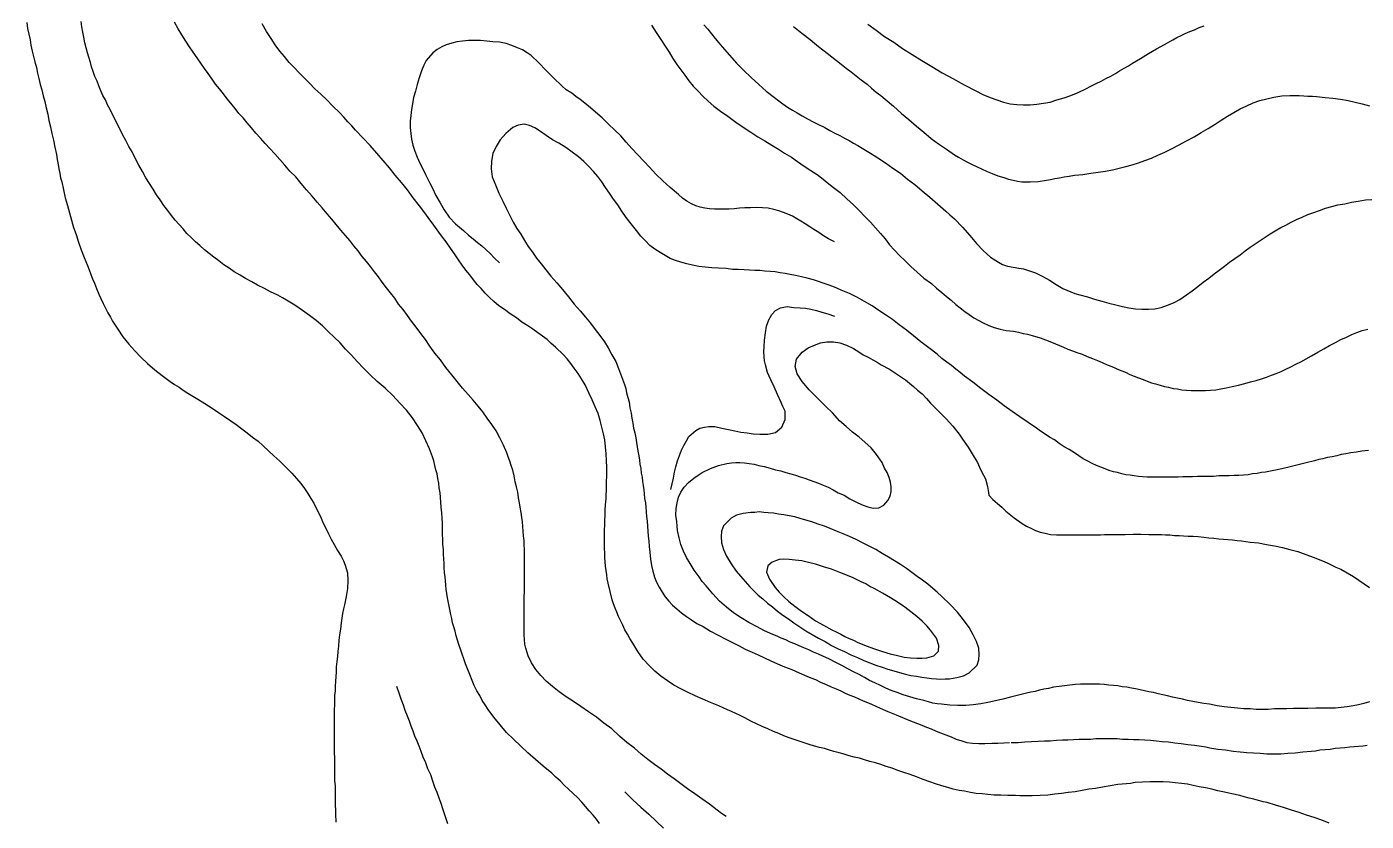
# Model space of a CAD drawing. Header units: inches. Extents: x 401374 to 405300, y 6332180 to 6336621.
# Drawn here: x 403549.1 to 403869.3, y 6334507.4 to 6334697.4 of the extents above; entities that cross this region are included whole.
import ezdxf

# ---------------------------------------------------------------- set-up
doc = ezdxf.new("R2010")
doc.units = ezdxf.units.IN
doc.header["$MEASUREMENT"] = 0

msp = doc.modelspace()

# ---------------------------------------------------------------- linework, layer by layer
for points in [[(403549.1, 6334698.4), (403549.3, 6334697), (403549.6, 6334695.6), (403549.9, 6334694.3), (403550.1, 6334693), (403550.4, 6334691.6), (403550.7, 6334690.3), (403551, 6334689), (403551.4, 6334687.7), (403551.7, 6334686.3), (403552, 6334685), (403552.3, 6334683.6), (403552.7, 6334682.3), (403553, 6334680.9), (403553.4, 6334679.5), (403553.7, 6334678), (403554.1, 6334676.5), (403554.4, 6334675), (403554.8, 6334673.5), (403555.1, 6334671.9), (403555.5, 6334670.3), (403555.8, 6334668.6), (403556.2, 6334666.9), (403556.4, 6334665.7), (403556.6, 6334664.5), (403556.8, 6334663.4), (403557, 6334662.4), (403557.2, 6334661.3), (403557.5, 6334660.3), (403557.9, 6334658.4), (403558.3, 6334656.5), (403558.8, 6334654.7), (403559.3, 6334652.9), (403559.8, 6334651.2), (403560.3, 6334649.4), (403560.9, 6334647.7), (403561.5, 6334645.9), (403562.1, 6334644.1), (403562.8, 6334642.2), (403563.6, 6334640.3), (403564, 6334639.3), (403564.4, 6334638.2), (403564.8, 6334637.1), (403565.3, 6334636.1), (403565.8, 6334634.8), (403566.3, 6334633.5), (403566.8, 6334632.4), (403567.4, 6334631.2), (403567.9, 6334630.1), (403568.5, 6334629), (403569.1, 6334628), (403569.6, 6334627), (403570.9, 6334625.1), (403572.1, 6334623.3), (403573.5, 6334621.5), (403574.9, 6334619.9), (403576.4, 6334618.4), (403578, 6334616.9), (403579.7, 6334615.4), (403581.5, 6334614), (403583.4, 6334612.6), (403584.4, 6334611.9), (403585.5, 6334611.2), (403586.5, 6334610.5), (403587.6, 6334609.8), (403588.8, 6334609.1), (403590, 6334608.4), (403591.7, 6334607.3), (403593.4, 6334606.2), (403594.9, 6334605.2), (403596.4, 6334604.2), (403597.9, 6334603.2), (403599.2, 6334602.3), (403600.5, 6334601.3), (403601.8, 6334600.3), (403603.1, 6334599.3), (403604.4, 6334598.3), (403605.6, 6334597.2), (403606.9, 6334596), (403608.2, 6334594.8), (403609.6, 6334593.5), (403611, 6334592.1), (403612.5, 6334590.7), (403613.6, 6334589.4), (403614.6, 6334588.2), (403615.5, 6334587), (403616.3, 6334585.8), (403617, 6334584.6), (403617.7, 6334583.5), (403618.3, 6334582.3), (403618.9, 6334581.1), (403619.5, 6334579.9), (403620, 6334578.7), (403620.6, 6334577.5), (403621.2, 6334576.2), (403621.9, 6334574.9), (403622.6, 6334573.6), (403623.4, 6334572.2), (403624.3, 6334570.8), (403624.8, 6334569.7), (403625.2, 6334568.7), (403625.8, 6334566.8), (403625.9, 6334565), (403625.8, 6334563.1), (403625.5, 6334561.2), (403625.1, 6334559.2), (403624.8, 6334558.2), (403624.6, 6334557.1), (403624.4, 6334556), (403624.3, 6334554.9), (403624.1, 6334553.4), (403623.9, 6334552), (403623.7, 6334550.7), (403623.6, 6334549.3), (403623.5, 6334548), (403623.4, 6334546.8), (403623.2, 6334545.6), (403623.1, 6334544.4), (403623.1, 6334543.2), (403623, 6334542), (403622.9, 6334540.9), (403622.8, 6334539.7), (403622.8, 6334538.6), (403622.7, 6334537.5), (403622.7, 6334536.4), (403622.7, 6334535.3), (403622.6, 6334534.2), (403622.6, 6334533.1), (403622.6, 6334532), (403622.6, 6334530.9), (403622.6, 6334529.7), (403622.6, 6334528.6), (403622.6, 6334527.4), (403622.6, 6334526.2), (403622.6, 6334525), (403622.6, 6334523.8), (403622.7, 6334522.6), (403622.7, 6334521.3), (403622.7, 6334519.9), (403622.7, 6334518.6), (403622.7, 6334517.2), (403622.8, 6334515.8), (403622.8, 6334514.6), (403622.8, 6334513.4), (403622.8, 6334512.3), (403622.8, 6334511.2), (403622.9, 6334510.2), (403622.9, 6334509.1), (403623, 6334507.2)], [(403686, 6334506.9), (403685.3, 6334507.9), (403684.5, 6334508.9), (403683.6, 6334509.9), (403682.7, 6334511), (403681.8, 6334512), (403680.8, 6334513.1), (403679.7, 6334514.1), (403678.6, 6334515.1), (403677.6, 6334516.1), (403676.6, 6334517.1), (403675.6, 6334518), (403674.6, 6334518.9), (403672.6, 6334520.6), (403670.7, 6334522.2), (403668.9, 6334523.8), (403667.2, 6334525.4), (403665.5, 6334527.1), (403663.8, 6334528.7), (403662.3, 6334530.5), (403660.8, 6334532.3), (403659.4, 6334534.2), (403658.7, 6334535.3), (403658, 6334536.3), (403657.4, 6334537.5), (403656.7, 6334538.6), (403656.1, 6334539.9), (403655.6, 6334541.1), (403655, 6334542.5), (403654.5, 6334543.9), (403654, 6334545.1), (403653.6, 6334546.3), (403653.2, 6334547.4), (403652.8, 6334548.6), (403652.4, 6334549.7), (403652.1, 6334550.7), (403651.8, 6334551.8), (403651.5, 6334552.9), (403651.2, 6334553.9), (403650.9, 6334554.9), (403650.7, 6334555.9), (403650.5, 6334556.9), (403650.1, 6334558.9), (403649.7, 6334560.9), (403649.4, 6334562.9), (403649.3, 6334563.9), (403649.2, 6334564.9), (403649.1, 6334565.9), (403649, 6334566.9), (403648.9, 6334568), (403648.9, 6334569.1), (403648.8, 6334570.2), (403648.7, 6334571.3), (403648.7, 6334572.4), (403648.6, 6334573.6), (403648.6, 6334574.8), (403648.5, 6334576.1), (403648.5, 6334577.3), (403648.5, 6334578.7), (403648.4, 6334579.9), (403648.3, 6334581.2), (403648.2, 6334582.5), (403648.1, 6334583.7), (403648, 6334584.9), (403647.9, 6334586), (403647.7, 6334587.2), (403647.6, 6334588.3), (403647.4, 6334589.4), (403647.2, 6334590.5), (403646.9, 6334591.5), (403646.7, 6334592.5), (403646.4, 6334593.6), (403646.1, 6334594.6), (403645.4, 6334596.5), (403644.5, 6334598.4), (403643.6, 6334600.3), (403642.5, 6334602.1), (403641.3, 6334603.9), (403639.9, 6334605.7), (403638.3, 6334607.4), (403636.6, 6334609.2), (403634.8, 6334611), (403632.9, 6334612.6), (403631.2, 6334614.2), (403629.6, 6334615.8), (403628.1, 6334617.4), (403626.7, 6334618.9), (403625.3, 6334620.3), (403624, 6334621.8), (403622.6, 6334623.2), (403621.2, 6334624.5), (403619.8, 6334625.9), (403618.3, 6334627.2), (403616.7, 6334628.4), (403615, 6334629.6), (403613.2, 6334630.8), (403611.2, 6334632), (403610.2, 6334632.6), (403609.1, 6334633.2), (403607.4, 6334634), (403605.9, 6334634.8), (403604.3, 6334635.6), (403602.9, 6334636.4), (403601.4, 6334637.2), (403600.1, 6334638), (403598.7, 6334638.8), (403597.5, 6334639.7), (403596.2, 6334640.5), (403595, 6334641.4), (403593.8, 6334642.3), (403592.7, 6334643.2), (403591.6, 6334644.1), (403590.5, 6334645.1), (403589.4, 6334646), (403588.4, 6334647), (403587.4, 6334648), (403586.5, 6334649.1), (403585.5, 6334650.1), (403584.6, 6334651.2), (403583.7, 6334652.3), (403582.8, 6334653.5), (403581.9, 6334654.7), (403581, 6334656), (403580.1, 6334657.2), (403579.3, 6334658.6), (403578.4, 6334659.9), (403577.6, 6334661.3), (403576.8, 6334662.8), (403575.9, 6334664.3), (403575.1, 6334665.8), (403574.3, 6334667.5), (403573.5, 6334668.8), (403572.8, 6334670.2), (403572.1, 6334671.5), (403571.5, 6334672.7), (403570.8, 6334674), (403570.2, 6334675.2), (403569.6, 6334676.4), (403569, 6334677.6), (403568.4, 6334678.7), (403567.9, 6334679.9), (403567.3, 6334681), (403566.8, 6334682.1), (403566.3, 6334683.3), (403565.9, 6334684.4), (403565.4, 6334685.5), (403565, 6334686.7), (403564.6, 6334687.8), (403564.3, 6334688.9), (403563.9, 6334690.1), (403563.6, 6334691.2), (403563.3, 6334692.4), (403563, 6334693.6), (403562.7, 6334694.9), (403562.5, 6334696.1), (403562.3, 6334697.4), (403562.1, 6334698.7)], [(403716.3, 6334508.6), (403715.2, 6334509.3), (403714.2, 6334510.1), (403712.3, 6334511.5), (403710.5, 6334512.8), (403708.8, 6334514), (403707.1, 6334515.2), (403705.5, 6334516.4), (403703.9, 6334517.6), (403702.3, 6334518.7), (403700.8, 6334519.9), (403699.2, 6334521), (403697.6, 6334522.2), (403696, 6334523.5), (403694.4, 6334524.9), (403692.6, 6334526.3), (403690.8, 6334527.8), (403689, 6334529.5), (403687.1, 6334530.9), (403685.3, 6334532.3), (403683.4, 6334533.6), (403681.6, 6334534.9), (403679.8, 6334536.1), (403678.1, 6334537.2), (403676.4, 6334538.4), (403674.8, 6334539.7), (403673.3, 6334540.9), (403672, 6334542.3), (403670.8, 6334543.7), (403669.8, 6334545.3), (403669, 6334547), (403668.4, 6334548.8), (403668.2, 6334549.8), (403668.1, 6334550.9), (403668, 6334552), (403668, 6334553.2), (403668, 6334554.6), (403668, 6334555.9), (403668, 6334557.3), (403668, 6334558.6), (403668, 6334559.8), (403668, 6334561.1), (403668.1, 6334562.3), (403668.1, 6334563.5), (403668.1, 6334564.7), (403668.1, 6334565.8), (403668.1, 6334566.9), (403668.1, 6334568.1), (403668.1, 6334569.2), (403668.1, 6334570.3), (403668.1, 6334571.4), (403668.1, 6334572.4), (403668, 6334573.5), (403668, 6334574.6), (403667.9, 6334575.7), (403667.8, 6334576.8), (403667.7, 6334577.9), (403667.6, 6334579), (403667.5, 6334580.1), (403667.3, 6334581.3), (403667.1, 6334582.5), (403666.9, 6334583.6), (403666.7, 6334584.8), (403666.5, 6334586.1), (403666.2, 6334587.4), (403665.9, 6334588.6), (403665.6, 6334590), (403665.3, 6334591.4), (403664.9, 6334592.5), (403664.6, 6334593.5), (403664.2, 6334594.6), (403663.9, 6334595.5), (403663.1, 6334597.4), (403662.2, 6334599.1), (403661.3, 6334600.8), (403660.3, 6334602.3), (403659.2, 6334603.8), (403658.1, 6334605.3), (403657, 6334606.7), (403655.8, 6334608.1), (403654.6, 6334609.5), (403653.3, 6334611), (403652, 6334612.6), (403650.7, 6334614.2), (403649.3, 6334615.9), (403648, 6334617.8), (403646.7, 6334619.4), (403645.5, 6334621), (403644.4, 6334622.6), (403643.3, 6334624.1), (403642.2, 6334625.6), (403641.1, 6334627), (403640.1, 6334628.4), (403639.1, 6334629.8), (403638, 6334631.1), (403637.1, 6334632.5), (403636.1, 6334633.8), (403635.1, 6334635), (403634.1, 6334636.3), (403633.2, 6334637.6), (403632.2, 6334638.8), (403631.3, 6334640.1), (403630.3, 6334641.3), (403629.3, 6334642.5), (403628.3, 6334643.8), (403627.3, 6334645), (403626.3, 6334646.3), (403625.3, 6334647.5), (403624.2, 6334648.8), (403623.1, 6334650.1), (403622, 6334651.4), (403620.9, 6334652.7), (403619.7, 6334654.1), (403618.5, 6334655.5), (403617.3, 6334656.9), (403616, 6334658.4), (403614.7, 6334659.9), (403613.4, 6334661.5), (403612, 6334662.9), (403610.8, 6334664.3), (403609.6, 6334665.7), (403608.4, 6334667), (403607.2, 6334668.3), (403606.1, 6334669.5), (403605, 6334670.8), (403603.9, 6334672), (403602.8, 6334673.2), (403601.8, 6334674.4), (403600.8, 6334675.6), (403599.8, 6334676.7), (403598.9, 6334677.9), (403597.9, 6334679.1), (403597, 6334680.2), (403596.1, 6334681.4), (403595.2, 6334682.6), (403594.2, 6334683.7), (403593.4, 6334684.9), (403592.5, 6334686.2), (403591.6, 6334687.4), (403590.7, 6334688.7), (403589.8, 6334690), (403588.9, 6334691.3), (403588, 6334692.6), (403587.1, 6334694), (403586.2, 6334695.5), (403585.3, 6334696.9), (403584.4, 6334698.5)], [(403860.5, 6334507), (403858.7, 6334507.7), (403856.9, 6334508.3), (403855.1, 6334508.9), (403853.3, 6334509.5), (403851.5, 6334510.1), (403849.6, 6334510.7), (403847.7, 6334511.3), (403845.7, 6334511.9), (403844.7, 6334512.1), (403843.6, 6334512.4), (403842.5, 6334512.7), (403841.4, 6334513), (403840.2, 6334513.3), (403839.1, 6334513.6), (403837.2, 6334514), (403835.5, 6334514.4), (403833.9, 6334514.7), (403832.4, 6334515.1), (403830.9, 6334515.4), (403829.4, 6334515.7), (403828, 6334516), (403826.6, 6334516.3), (403825.2, 6334516.5), (403823.7, 6334516.6), (403822.3, 6334516.8), (403820.8, 6334516.9), (403819.2, 6334516.9), (403817.6, 6334516.9), (403815.9, 6334516.8), (403814.1, 6334516.7), (403813, 6334516.5), (403812, 6334516.4), (403810, 6334516.2), (403808.1, 6334515.9), (403806.3, 6334515.6), (403804.6, 6334515.3), (403803, 6334515.1), (403801.4, 6334514.8), (403799.8, 6334514.5), (403798.1, 6334514.3), (403796.5, 6334514.1), (403794.9, 6334513.9), (403793.2, 6334513.7), (403791.4, 6334513.6), (403789.5, 6334513.5), (403787.5, 6334513.5), (403786.5, 6334513.5), (403785.5, 6334513.6), (403783.7, 6334513.6), (403782, 6334513.7), (403780.4, 6334513.7), (403778.9, 6334513.8), (403777.5, 6334514), (403776.1, 6334514.1), (403774.7, 6334514.3), (403773.3, 6334514.6), (403772, 6334514.8), (403770.6, 6334515.1), (403769.3, 6334515.5), (403767.9, 6334515.9), (403766.4, 6334516.4), (403765, 6334516.9), (403763.4, 6334517.4), (403761.8, 6334518.1), (403760.3, 6334518.6), (403758.8, 6334519.1), (403757.4, 6334519.6), (403756, 6334520.1), (403754.6, 6334520.5), (403753.3, 6334521), (403752, 6334521.4), (403750.7, 6334521.7), (403749.4, 6334522.1), (403748.2, 6334522.5), (403746.9, 6334522.8), (403745.7, 6334523.1), (403744.5, 6334523.5), (403743.3, 6334523.8), (403742.1, 6334524.1), (403741, 6334524.4), (403739.8, 6334524.8), (403738.6, 6334525.1), (403737.4, 6334525.4), (403736.2, 6334525.8), (403735, 6334526.2), (403733.8, 6334526.6), (403732.6, 6334527), (403731.4, 6334527.4), (403730.1, 6334527.9), (403728.9, 6334528.4), (403727.6, 6334528.9), (403726.3, 6334529.5), (403724.9, 6334530.1), (403723.6, 6334530.7), (403722.2, 6334531.4), (403720.8, 6334532.2), (403719.7, 6334532.7), (403718.6, 6334533.2), (403717.6, 6334533.7), (403716.6, 6334534.1), (403714.6, 6334535), (403712.6, 6334535.8), (403710.7, 6334536.6), (403708.9, 6334537.4), (403707.2, 6334538.2), (403705.5, 6334539.1), (403703.8, 6334540), (403702.3, 6334541), (403700.7, 6334542.1), (403699.3, 6334543.3), (403697.9, 6334544.7), (403696.5, 6334546.2), (403695.2, 6334548), (403694, 6334550), (403693.3, 6334551.1), (403692.7, 6334552.2), (403692.1, 6334553.2), (403691.6, 6334554.3), (403691.1, 6334555.3), (403690.6, 6334556.4), (403690.2, 6334557.4), (403689.8, 6334558.4), (403689.4, 6334559.4), (403689.1, 6334560.4), (403688.6, 6334562.4), (403688.1, 6334564.4), (403687.9, 6334565.4), (403687.8, 6334566.4), (403687.6, 6334567.4), (403687.5, 6334568.4), (403687.4, 6334569.5), (403687.3, 6334570.5), (403687.3, 6334571.6), (403687.2, 6334572.6), (403687.2, 6334573.7), (403687.2, 6334574.8), (403687.2, 6334575.9), (403687.2, 6334577.1), (403687.3, 6334578.2), (403687.3, 6334579.4), (403687.4, 6334580.6), (403687.4, 6334581.9), (403687.5, 6334583.1), (403687.6, 6334584.5), (403687.6, 6334585.5), (403687.7, 6334586.5), (403687.7, 6334588.4), (403687.8, 6334590.2), (403687.8, 6334592), (403687.7, 6334593.7), (403687.6, 6334595.3), (403687.5, 6334597), (403687.3, 6334598.6), (403687, 6334600.1), (403686.6, 6334601.7), (403686.2, 6334603.3), (403685.7, 6334604.9), (403685, 6334606.5), (403684.3, 6334608.2), (403683.5, 6334609.9), (403682.6, 6334611.8), (403681.7, 6334613.2), (403680.9, 6334614.5), (403680, 6334615.8), (403679.2, 6334616.9), (403678.3, 6334618), (403677.4, 6334619), (403675.5, 6334620.8), (403674.5, 6334621.7), (403673.5, 6334622.6), (403672.4, 6334623.4), (403671.3, 6334624.2), (403670.1, 6334625.1), (403668.9, 6334625.9), (403667.5, 6334626.8), (403666.2, 6334627.8), (403664.7, 6334628.8), (403663.3, 6334629.8), (403662, 6334630.7), (403660.8, 6334631.7), (403659.7, 6334632.7), (403658.7, 6334633.7), (403657.7, 6334634.8), (403656.8, 6334635.8), (403655.9, 6334636.9), (403655, 6334638.1), (403654.1, 6334639.2), (403653.2, 6334640.4), (403652.3, 6334641.7), (403651.4, 6334643.1), (403650.4, 6334644.5), (403649.4, 6334646), (403648.5, 6334647.1), (403647.6, 6334648.3), (403646.8, 6334649.4), (403646, 6334650.5), (403645.2, 6334651.6), (403644.5, 6334652.6), (403643, 6334654.6), (403641.5, 6334656.5), (403640.1, 6334658.4), (403638.7, 6334660.2), (403637.2, 6334661.9), (403635.8, 6334663.7), (403634.3, 6334665.4), (403632.8, 6334667.2), (403631.2, 6334669), (403629.5, 6334670.8), (403627.7, 6334672.7), (403626.8, 6334673.7), (403625.9, 6334674.7), (403624.9, 6334675.8), (403623.9, 6334676.9), (403622.3, 6334678.4), (403620.8, 6334679.9), (403619.4, 6334681.3), (403618, 6334682.6), (403616.7, 6334683.9), (403615.4, 6334685.2), (403614.2, 6334686.4), (403613, 6334687.7), (403611.8, 6334688.9), (403610.7, 6334690.3), (403609.6, 6334691.6), (403608.5, 6334693.1), (403607.5, 6334694.6), (403606.4, 6334696.3), (403605.4, 6334698.1)], [(403698.5, 6334697.8), (403699.6, 6334696), (403700.7, 6334694.4), (403701.7, 6334692.8), (403702.7, 6334691.3), (403703.6, 6334689.8), (403704.5, 6334688.4), (403705.5, 6334687.1), (403706.4, 6334685.8), (403707.4, 6334684.5), (403708.4, 6334683.2), (403709.6, 6334682), (403710.7, 6334680.8), (403712, 6334679.6), (403713.4, 6334678.4), (403715, 6334677.2), (403716.7, 6334676), (403718.6, 6334674.6), (403720.4, 6334673.4), (403722.2, 6334672.2), (403723.9, 6334671.1), (403725.6, 6334670.1), (403727.2, 6334669.1), (403728.8, 6334668.1), (403730.3, 6334667.2), (403731.9, 6334666.2), (403733.4, 6334665.2), (403735, 6334664.1), (403736.6, 6334663), (403738.3, 6334661.9), (403740, 6334660.6), (403741.7, 6334659.2), (403743.6, 6334657.8), (403745.2, 6334656.3), (403746.8, 6334654.8), (403748.2, 6334653.4), (403749.5, 6334652), (403750.8, 6334650.7), (403752, 6334649.3), (403753.2, 6334648), (403754.3, 6334646.7), (403755.4, 6334645.3), (403756.6, 6334644), (403757.8, 6334642.7), (403759.1, 6334641.4), (403760.5, 6334640.1), (403762, 6334638.7), (403763.6, 6334637.3), (403765.4, 6334636), (403766.6, 6334634.9), (403767.9, 6334633.9), (403769, 6334632.9), (403770.1, 6334632), (403771.2, 6334631), (403772.3, 6334630.2), (403773.4, 6334629.3), (403774.4, 6334628.6), (403775.5, 6334627.8), (403776.7, 6334627.2), (403777.8, 6334626.6), (403779.1, 6334626), (403780.4, 6334625.5), (403781.8, 6334625.1), (403783.3, 6334624.8), (403785, 6334624.6), (403786.2, 6334624.4), (403787.3, 6334624.1), (403788.4, 6334623.9), (403789.5, 6334623.6), (403791.4, 6334623), (403793.3, 6334622.3), (403795.1, 6334621.6), (403797, 6334620.8), (403798, 6334620.3), (403799.1, 6334619.9), (403800.2, 6334619.5), (403801.4, 6334619.1), (403802.6, 6334618.6), (403803.9, 6334618.1), (403805.1, 6334617.6), (403806.2, 6334617.1), (403807.4, 6334616.6), (403808.5, 6334616.2), (403809.6, 6334615.7), (403810.7, 6334615.2), (403811.8, 6334614.8), (403812.8, 6334614.3), (403813.9, 6334613.9), (403814.9, 6334613.5), (403816, 6334613.1), (403817, 6334612.7), (403818, 6334612.3), (403819, 6334612), (403820.1, 6334611.7), (403821.1, 6334611.4), (403822.1, 6334611.2), (403823.2, 6334610.9), (403824.2, 6334610.8), (403825.3, 6334610.6), (403826.4, 6334610.5), (403827.5, 6334610.4), (403828.6, 6334610.4), (403829.8, 6334610.4), (403830.9, 6334610.4), (403832.1, 6334610.5), (403833.4, 6334610.6), (403834.6, 6334610.8), (403835.9, 6334611.1), (403837.3, 6334611.4), (403838.8, 6334611.7), (403840.3, 6334612.1), (403841.7, 6334612.5), (403843, 6334612.8), (403844.3, 6334613.2), (403845.5, 6334613.6), (403846.7, 6334614.1), (403847.8, 6334614.5), (403849, 6334615), (403850.1, 6334615.5), (403851.3, 6334616.1), (403852.5, 6334616.7), (403853.7, 6334617.3), (403855, 6334618), (403856.3, 6334618.7), (403857.8, 6334619.6), (403859.2, 6334620.4), (403860.6, 6334621.2), (403862, 6334621.9), (403863.3, 6334622.6), (403864.6, 6334623.2), (403865.9, 6334623.8), (403867.1, 6334624.3), (403868.4, 6334624.8), (403869.7, 6334625.1)], [(403711, 6334697.9), (403711.9, 6334696.8), (403712.8, 6334695.7), (403713.7, 6334694.6), (403714.6, 6334693.6), (403715.4, 6334692.6), (403717.1, 6334690.6), (403718.8, 6334688.7), (403720.5, 6334687), (403722.3, 6334685.3), (403724.1, 6334683.6), (403725.9, 6334682), (403727.9, 6334680.5), (403728.9, 6334679.7), (403729.9, 6334679), (403731, 6334678.2), (403732.2, 6334677.5), (403733.3, 6334676.8), (403734.5, 6334676.1), (403735.8, 6334675.4), (403737.1, 6334674.7), (403738.4, 6334674), (403739.9, 6334673.3), (403741.1, 6334672.6), (403742.3, 6334672), (403743.5, 6334671.4), (403744.6, 6334670.8), (403745.7, 6334670.2), (403746.8, 6334669.6), (403747.8, 6334669), (403748.8, 6334668.4), (403750.8, 6334667.2), (403752.6, 6334666.1), (403754.4, 6334664.9), (403756.2, 6334663.6), (403758, 6334662.4), (403759.7, 6334661), (403761.4, 6334659.7), (403763.2, 6334658.2), (403765, 6334656.7), (403766.9, 6334655), (403768.8, 6334653.3), (403769.8, 6334652.4), (403770.9, 6334651.5), (403772.8, 6334649.5), (403774.6, 6334647.5), (403776.2, 6334645.6), (403777.8, 6334643.9), (403779.5, 6334642.3), (403781.4, 6334641.1), (403782.4, 6334640.6), (403783.6, 6334640.2), (403784.9, 6334639.9), (403786.3, 6334639.7), (403787.4, 6334639.5), (403788.4, 6334639.2), (403790.3, 6334638.6), (403792, 6334637.7), (403793.6, 6334636.8), (403795.2, 6334635.8), (403796.8, 6334634.8), (403798.7, 6334634), (403799.7, 6334633.6), (403800.9, 6334633.3), (403802.7, 6334632.8), (403804.4, 6334632.3), (403806.1, 6334631.8), (403807.8, 6334631.3), (403809.5, 6334630.9), (403811.1, 6334630.5), (403812.6, 6334630.2), (403814.2, 6334630), (403815.7, 6334629.9), (403817.3, 6334629.9), (403818.8, 6334630), (403820.3, 6334630.3), (403821.8, 6334630.8), (403823.3, 6334631.4), (403824.8, 6334632.2), (403826.4, 6334633.3), (403827.7, 6334634.3), (403829.1, 6334635.3), (403830.4, 6334636.3), (403831.7, 6334637.3), (403833, 6334638.3), (403834.2, 6334639.2), (403835.5, 6334640.2), (403836.7, 6334641.1), (403837.9, 6334642), (403839.2, 6334642.9), (403840.4, 6334643.8), (403841.6, 6334644.7), (403842.8, 6334645.5), (403844, 6334646.3), (403845.2, 6334647.1), (403846.4, 6334647.9), (403847.6, 6334648.6), (403848.9, 6334649.4), (403850.1, 6334650), (403851.4, 6334650.7), (403852.7, 6334651.3), (403854, 6334651.9), (403855.4, 6334652.5), (403856.8, 6334653), (403858.2, 6334653.5), (403859.6, 6334654), (403861.1, 6334654.4), (403862.6, 6334654.8), (403864.2, 6334655.1), (403865.8, 6334655.5), (403867.4, 6334655.7), (403869.2, 6334656), (403870.7, 6334656.1)], [(403732.4, 6334697.5), (403734.4, 6334695.9), (403736.4, 6334694.4), (403737.4, 6334693.5), (403738.4, 6334692.7), (403739.4, 6334691.9), (403740.5, 6334691.1), (403741.6, 6334690.2), (403742.7, 6334689.3), (403743.8, 6334688.5), (403745, 6334687.5), (403746.2, 6334686.6), (403747.4, 6334685.7), (403748.6, 6334684.7), (403750, 6334683.7), (403751.1, 6334682.7), (403752.2, 6334681.8), (403753.3, 6334681), (403754.3, 6334680.1), (403756.3, 6334678.4), (403758.2, 6334676.7), (403760, 6334675.2), (403761.8, 6334673.6), (403763.6, 6334672.2), (403765.3, 6334670.7), (403767.1, 6334669.4), (403769, 6334668.1), (403770.9, 6334666.8), (403771.9, 6334666.2), (403773, 6334665.6), (403774, 6334665), (403775.1, 6334664.5), (403776.3, 6334663.9), (403777.4, 6334663.4), (403778.7, 6334662.8), (403779.9, 6334662.3), (403781.3, 6334661.8), (403782.7, 6334661.4), (403783.8, 6334661), (403784.9, 6334660.7), (403786, 6334660.5), (403787, 6334660.3), (403789, 6334660.3), (403790.9, 6334660.4), (403792.9, 6334660.7), (403793.9, 6334660.9), (403794.9, 6334661.1), (403796, 6334661.3), (403797.1, 6334661.5), (403798.3, 6334661.7), (403799.6, 6334661.9), (403800.6, 6334662), (403801.6, 6334662.1), (403803.5, 6334662.4), (403805.3, 6334662.6), (403807, 6334662.9), (403808.7, 6334663.2), (403810.3, 6334663.6), (403811.9, 6334664), (403813.4, 6334664.4), (403814.9, 6334664.9), (403816.4, 6334665.4), (403818, 6334666), (403819.5, 6334666.7), (403821.2, 6334667.4), (403822.8, 6334668.2), (403824.5, 6334669.1), (403826.4, 6334670.1), (403828.2, 6334671.1), (403829.9, 6334672.1), (403831.6, 6334673.1), (403833.2, 6334674.1), (403834.7, 6334675.1), (403836.2, 6334676), (403837.7, 6334676.9), (403839.2, 6334677.8), (403840.8, 6334678.5), (403842.3, 6334679.2), (403843.9, 6334679.8), (403845.6, 6334680.2), (403847.3, 6334680.6), (403849.2, 6334680.9), (403851.1, 6334681), (403852.2, 6334681), (403853.3, 6334681), (403854.4, 6334680.9), (403855.4, 6334680.8), (403856.5, 6334680.8), (403857.5, 6334680.7), (403859.5, 6334680.5), (403861.4, 6334680.3), (403863.2, 6334680.1), (403865, 6334679.8), (403866.7, 6334679.4), (403868.4, 6334679), (403870.1, 6334678.5)], [(403750.2, 6334698), (403752.2, 6334696.6), (403754.2, 6334695.1), (403756.4, 6334693.7), (403758.5, 6334692.2), (403760.8, 6334690.8), (403763.1, 6334689.3), (403765.5, 6334687.9), (403768, 6334686.4), (403770.5, 6334685), (403773.2, 6334683.5), (403776, 6334682.1), (403777.7, 6334681.2), (403779.4, 6334680.5), (403781, 6334679.9), (403782.6, 6334679.4), (403784.2, 6334679), (403785.8, 6334678.8), (403787.4, 6334678.7), (403789, 6334678.7), (403790.6, 6334678.9), (403792.2, 6334679.1), (403793.8, 6334679.4), (403795.4, 6334679.9), (403797.1, 6334680.4), (403798.7, 6334681), (403800.5, 6334681.7), (403802.3, 6334682.6), (403803.5, 6334683.2), (403804.8, 6334683.8), (403806, 6334684.4), (403807.1, 6334685), (403808.3, 6334685.6), (403809.4, 6334686.2), (403810.4, 6334686.9), (403811.5, 6334687.5), (403812.5, 6334688.1), (403813.5, 6334688.7), (403815.4, 6334689.8), (403817.3, 6334691), (403819.2, 6334692.1), (403821.1, 6334693.2), (403823.1, 6334694.3), (403824.1, 6334694.8), (403825.1, 6334695.3), (403826.1, 6334695.8), (403827.2, 6334696.3), (403828.3, 6334696.7), (403829.4, 6334697.2), (403830.6, 6334697.6)], [(403742.2, 6334646), (403740.8, 6334646.7), (403739.6, 6334647.4), (403738.5, 6334648.2), (403737.3, 6334648.9), (403736.3, 6334649.6), (403735.2, 6334650.3), (403734.2, 6334650.9), (403733.2, 6334651.5), (403732.2, 6334652.1), (403731.1, 6334652.6), (403730, 6334653), (403728.9, 6334653.4), (403727.7, 6334653.7), (403726.4, 6334654), (403725, 6334654.1), (403723.6, 6334654.2), (403722.1, 6334654.1), (403720.8, 6334654.1), (403719.5, 6334654), (403718.2, 6334653.9), (403717, 6334653.8), (403715.8, 6334653.8), (403714.6, 6334653.8), (403713.5, 6334653.8), (403712.3, 6334653.9), (403711.2, 6334654), (403710.1, 6334654.3), (403709.1, 6334654.6), (403708, 6334655.1), (403706.9, 6334655.7), (403705.9, 6334656.4), (403704.9, 6334657.3), (403702.9, 6334659), (403701.2, 6334660.6), (403699.5, 6334662.2), (403698, 6334663.8), (403696.6, 6334665.3), (403695.2, 6334666.8), (403693.8, 6334668.3), (403692.4, 6334669.8), (403691.1, 6334671.3), (403689.7, 6334672.7), (403688.2, 6334674.1), (403686.7, 6334675.6), (403685.1, 6334677), (403683.3, 6334678.5), (403681.4, 6334680), (403680.4, 6334680.7), (403679.4, 6334681.5), (403678.1, 6334682.3), (403677, 6334683.3), (403675, 6334685.2), (403673.2, 6334687), (403671.5, 6334688.8), (403669.7, 6334690.5), (403668.7, 6334691.2), (403667.6, 6334691.9), (403666.4, 6334692.4), (403665.1, 6334692.9), (403663.7, 6334693.4), (403662.1, 6334693.7), (403660.5, 6334693.8), (403659.1, 6334694), (403657.6, 6334694.1), (403656.1, 6334694.1), (403654.7, 6334694.1), (403653.3, 6334694), (403651.9, 6334693.8), (403650.7, 6334693.5), (403649.4, 6334693.1), (403648.3, 6334692.6), (403647.2, 6334692), (403646.2, 6334691.2), (403644.6, 6334689.3), (403644, 6334688.2), (403643.5, 6334686.9), (403642.9, 6334685.2), (403642.4, 6334683.6), (403642, 6334682), (403641.6, 6334680.5), (403641.3, 6334679), (403641.1, 6334677.6), (403640.9, 6334676.2), (403640.8, 6334674.8), (403640.8, 6334673.3), (403640.9, 6334671.9), (403641.1, 6334670.5), (403641.4, 6334669.1), (403641.9, 6334667.7), (403642.4, 6334666.2), (403643.1, 6334664.8), (403643.9, 6334663.3), (403644.4, 6334662.1), (403645, 6334661), (403645.5, 6334660), (403646, 6334659), (403646.9, 6334657.1), (403647.9, 6334655.3), (403648.9, 6334653.6), (403650.1, 6334651.9), (403651.6, 6334650.3), (403653.5, 6334648.7), (403654.7, 6334647.6), (403655.8, 6334646.7), (403656.9, 6334645.8), (403657.9, 6334645), (403659.9, 6334643.2), (403660.9, 6334642.1), (403662.1, 6334641)], [(403869.9, 6334596.1), (403868.3, 6334595.9), (403867, 6334595.7), (403865.7, 6334595.5), (403864.5, 6334595.3), (403863.4, 6334595.1), (403862.3, 6334594.8), (403861.2, 6334594.6), (403860.1, 6334594.4), (403859, 6334594.1), (403858, 6334593.9), (403857, 6334593.6), (403855, 6334593.1), (403853.1, 6334592.7), (403851.2, 6334592.2), (403849.2, 6334591.7), (403847.3, 6334591.3), (403845.3, 6334590.9), (403844.3, 6334590.8), (403843.3, 6334590.6), (403842.2, 6334590.5), (403841.1, 6334590.3), (403840, 6334590.2), (403838.9, 6334590.1), (403837.8, 6334590.1), (403836.6, 6334590), (403835.3, 6334590), (403834.1, 6334590), (403832.8, 6334589.9), (403831.5, 6334589.9), (403830.2, 6334589.9), (403829, 6334589.9), (403827.8, 6334589.8), (403826.7, 6334589.8), (403825.5, 6334589.8), (403824.4, 6334589.7), (403823.3, 6334589.7), (403822.2, 6334589.7), (403821.1, 6334589.7), (403820.1, 6334589.7), (403819, 6334589.7), (403818, 6334589.7), (403817, 6334589.7), (403815.9, 6334589.8), (403814.9, 6334589.9), (403813.9, 6334590), (403812.9, 6334590.2), (403811.9, 6334590.3), (403810.9, 6334590.5), (403809.9, 6334590.8), (403808.9, 6334591), (403807.9, 6334591.3), (403806.9, 6334591.7), (403805.9, 6334592.1), (403804.9, 6334592.5), (403803.8, 6334593), (403802.8, 6334593.5), (403801.7, 6334594.1), (403800.6, 6334594.8), (403799.6, 6334595.5), (403798.3, 6334596.3), (403797.1, 6334597), (403795.9, 6334597.8), (403794.8, 6334598.6), (403793.6, 6334599.3), (403792.6, 6334600), (403791.5, 6334600.7), (403790.5, 6334601.4), (403788.5, 6334602.8), (403786.5, 6334604.1), (403784.7, 6334605.4), (403782.8, 6334606.8), (403781, 6334608.1), (403779.1, 6334609.5), (403777.2, 6334610.9), (403775.3, 6334612.4), (403773.3, 6334613.9), (403772.3, 6334614.7), (403771.2, 6334615.5), (403770.2, 6334616.4), (403769.1, 6334617.2), (403767.9, 6334618.1), (403766.8, 6334619.1), (403764.8, 6334620.6), (403762.9, 6334622.1), (403761.1, 6334623.5), (403759.4, 6334624.9), (403757.7, 6334626.1), (403756.1, 6334627.4), (403754.4, 6334628.5), (403752.8, 6334629.6), (403751.2, 6334630.7), (403749.4, 6334631.7), (403747.7, 6334632.7), (403745.8, 6334633.6), (403743.8, 6334634.4), (403742.8, 6334634.9), (403741.8, 6334635.3), (403740.7, 6334635.7), (403739.5, 6334636.1), (403738.4, 6334636.5), (403737.2, 6334636.9), (403735.7, 6334637.3), (403734.3, 6334637.6), (403732.9, 6334637.9), (403731.6, 6334638.2), (403730.4, 6334638.4), (403729.2, 6334638.6), (403728, 6334638.8), (403726.8, 6334638.9), (403725.6, 6334639), (403724.4, 6334639.1), (403723.2, 6334639.1), (403721.9, 6334639.2), (403720.6, 6334639.3), (403719.2, 6334639.4), (403717.8, 6334639.4), (403716.3, 6334639.6), (403714.5, 6334639.7), (403712.9, 6334639.8), (403711.3, 6334639.9), (403709.8, 6334640.1), (403708.3, 6334640.4), (403706.9, 6334640.7), (403705.5, 6334641.1), (403704.2, 6334641.5), (403702.9, 6334642), (403701.7, 6334642.7), (403700.5, 6334643.4), (403699.3, 6334644.2), (403698.1, 6334645.1), (403697, 6334646.2), (403695.9, 6334647.3), (403694.9, 6334648.7), (403693.6, 6334650.3), (403692.4, 6334651.8), (403691.4, 6334653.3), (403690.4, 6334654.8), (403689.4, 6334656.2), (403688.4, 6334657.6), (403687.5, 6334659), (403686.6, 6334660.3), (403685.6, 6334661.6), (403684.6, 6334662.8), (403683.5, 6334664), (403682.3, 6334665.2), (403681, 6334666.3), (403679.5, 6334667.4), (403678, 6334668.5), (403676.3, 6334669.6), (403674.8, 6334670.4), (403673.3, 6334671.4), (403671.9, 6334672.4), (403670.6, 6334673.2), (403669.3, 6334673.8), (403668, 6334674.1), (403666.6, 6334673.9), (403665.3, 6334673.3), (403663.6, 6334671.9), (403662.3, 6334670.4), (403661.3, 6334668.8), (403660.5, 6334667.1), (403660.2, 6334665.3), (403660.1, 6334663.4), (403660.4, 6334661.5), (403661.2, 6334659.6), (403662, 6334657.6), (403662.9, 6334655.7), (403663.7, 6334654), (403664.6, 6334652.3), (403665.4, 6334650.7), (403666.3, 6334649.2), (403667.2, 6334647.8), (403668.1, 6334646.3), (403669, 6334644.9), (403670, 6334643.5), (403671, 6334642.1), (403672.1, 6334640.7), (403673.2, 6334639.3), (403674.4, 6334637.8), (403675.8, 6334636.2), (403677.2, 6334634.6), (403678.6, 6334632.8), (403680, 6334631.1), (403681.4, 6334629.5), (403682.7, 6334628), (403683.9, 6334626.5), (403685, 6334625), (403686.1, 6334623.6), (403687.2, 6334622.1), (403688.1, 6334620.6), (403689, 6334619), (403689.9, 6334617.4), (403690.6, 6334615.7), (403691.3, 6334613.8), (403692, 6334611.9), (403692.3, 6334610.9), (403692.5, 6334609.9), (403692.8, 6334608.8), (403693.1, 6334607.7), (403693.3, 6334606.3), (403693.6, 6334605), (403693.8, 6334603.8), (403694, 6334602.6), (403694.2, 6334601.4), (403694.5, 6334600.3), (403694.7, 6334599.1), (403694.9, 6334598), (403695, 6334597), (403695.2, 6334595.9), (403695.4, 6334594.8), (403695.6, 6334593.8), (403695.7, 6334592.8), (403695.9, 6334591.8), (403696, 6334590.7), (403696.2, 6334589.7), (403696.3, 6334588.7), (403696.5, 6334587.7), (403696.6, 6334586.7), (403696.7, 6334585.7), (403696.8, 6334584.6), (403697, 6334583.6), (403697.1, 6334582.5), (403697.2, 6334581.4), (403697.3, 6334580.3), (403697.4, 6334579.2), (403697.5, 6334578), (403697.6, 6334576.8), (403697.7, 6334575.6), (403697.8, 6334574.4), (403697.9, 6334573.1), (403698.1, 6334571.8), (403698.2, 6334570.1), (403698.5, 6334568.6), (403698.8, 6334567.2), (403699.2, 6334565.8), (403699.7, 6334564.6), (403700.3, 6334563.4), (403701, 6334562.2), (403701.7, 6334561.1), (403702.6, 6334560.1), (403703.5, 6334559.1), (403704.5, 6334558.2), (403705.6, 6334557.3), (403706.8, 6334556.4), (403708, 6334555.6), (403709.3, 6334554.7), (403710.8, 6334554), (403712.6, 6334552.9), (403714.4, 6334551.9), (403716.2, 6334551), (403717.8, 6334550.2), (403719.4, 6334549.4), (403720.9, 6334548.6), (403722.5, 6334547.9), (403724, 6334547.2), (403725.5, 6334546.5), (403727, 6334545.8), (403728.6, 6334545.1), (403730.3, 6334544.4), (403732, 6334543.7), (403733.8, 6334542.9), (403735.6, 6334542.1), (403736.6, 6334541.7), (403737.7, 6334541.3), (403738.9, 6334540.7), (403740.2, 6334540.1), (403741.4, 6334539.6), (403742.6, 6334539.1), (403743.7, 6334538.6), (403744.8, 6334538.1), (403745.9, 6334537.6), (403747, 6334537.2), (403748, 6334536.7), (403749.1, 6334536.2), (403750.1, 6334535.8), (403751.1, 6334535.4), (403753.1, 6334534.5), (403755, 6334533.7), (403757, 6334532.9), (403759, 6334532), (403760, 6334531.6), (403761, 6334531.2), (403762.1, 6334530.8), (403763.1, 6334530.4), (403764.2, 6334529.9), (403765.3, 6334529.5), (403766.5, 6334529), (403767.6, 6334528.6), (403768.8, 6334528.1), (403770.1, 6334527.6), (403771.3, 6334527.1), (403772.7, 6334526.7), (403773.9, 6334526.3), (403775.2, 6334526.1), (403776.7, 6334526), (403778.2, 6334526), (403779.8, 6334526.1), (403781.3, 6334526.1), (403782.7, 6334526.2), (403784.1, 6334526.3)], [(403703.1, 6334586.8), (403703.4, 6334588.1), (403703.7, 6334589.5), (403704, 6334590.9), (403704.3, 6334592.2), (403704.7, 6334593.6), (403705.2, 6334594.9), (403705.6, 6334596.2), (403706.2, 6334597.3), (403706.8, 6334598.4), (403707.4, 6334599.4), (403709.1, 6334600.9), (403710, 6334601.4), (403711.1, 6334601.7), (403712.2, 6334601.8), (403713.6, 6334601.8), (403715.3, 6334601.4), (403716.9, 6334601.1), (403718.4, 6334600.8), (403719.8, 6334600.5), (403721.3, 6334600.3), (403722.8, 6334600.1), (403724.4, 6334600), (403726.3, 6334600), (403728.1, 6334600.4), (403729.6, 6334601.7), (403730.4, 6334603.5), (403730.4, 6334605.5), (403729.9, 6334606.6), (403729.5, 6334607.6), (403728.6, 6334609.5), (403727.8, 6334611.3), (403727, 6334613), (403726.2, 6334614.7), (403725.7, 6334616.6), (403725.5, 6334617.5), (403725.4, 6334618.6), (403725.3, 6334619.7), (403725.4, 6334620.9), (403725.5, 6334622.5), (403725.7, 6334624.2), (403726, 6334625.8), (403726.5, 6334627.3), (403727.2, 6334628.6), (403728.1, 6334629.6), (403729.3, 6334630.2), (403730.9, 6334630.5), (403732.5, 6334630.3), (403734, 6334630.2), (403735.3, 6334630.1), (403736.6, 6334629.9), (403737.9, 6334629.6), (403739.2, 6334629.2), (403740.6, 6334628.8), (403742.2, 6334628.2)], [(403870.1, 6334536), (403868.8, 6334535.6), (403867.5, 6334535.3), (403866.2, 6334535), (403864.8, 6334534.8), (403863.4, 6334534.6), (403861.9, 6334534.5), (403860.4, 6334534.5), (403858.9, 6334534.5), (403857.3, 6334534.5), (403855.4, 6334534.4), (403853.6, 6334534.4), (403852, 6334534.4), (403850.4, 6334534.3), (403848.9, 6334534.3), (403847.4, 6334534.3), (403845.9, 6334534.2), (403844.5, 6334534.2), (403843, 6334534.2), (403841.6, 6334534.3), (403840.1, 6334534.3), (403838.6, 6334534.5), (403837, 6334534.6), (403835.4, 6334534.8), (403833.7, 6334535), (403831.9, 6334535.4), (403830.5, 6334535.6), (403829.2, 6334535.8), (403827.9, 6334536.1), (403826.6, 6334536.3), (403825.4, 6334536.6), (403824.2, 6334536.9), (403823, 6334537.1), (403821.8, 6334537.4), (403820.7, 6334537.7), (403819.6, 6334537.9), (403818.5, 6334538.2), (403817.4, 6334538.4), (403816.3, 6334538.6), (403815.3, 6334538.9), (403814.2, 6334539.1), (403813.2, 6334539.3), (403812.1, 6334539.5), (403811, 6334539.6), (403810, 6334539.8), (403808.9, 6334539.9), (403807.8, 6334540), (403806.7, 6334540.1), (403805.6, 6334540.2), (403804.5, 6334540.2), (403803.4, 6334540.2), (403802.2, 6334540.2), (403801, 6334540.2), (403799.8, 6334540.1), (403798.5, 6334540), (403797.2, 6334539.8), (403795.9, 6334539.7), (403794.6, 6334539.5), (403793.4, 6334539.2), (403792.3, 6334539), (403791.2, 6334538.8), (403790.2, 6334538.5), (403789.2, 6334538.3), (403788.1, 6334538.1), (403786.2, 6334537.6), (403784.3, 6334537.1), (403782.5, 6334536.6), (403780.7, 6334536.2), (403778.9, 6334535.8), (403777.2, 6334535.5), (403775.4, 6334535.3), (403773.6, 6334535.1), (403771.7, 6334535.1), (403769.8, 6334535.2), (403767.8, 6334535.4), (403766.8, 6334535.5), (403765.7, 6334535.7), (403764.7, 6334536), (403763.6, 6334536.3), (403761.8, 6334536.7), (403760.2, 6334537.2), (403758.6, 6334537.7), (403757.2, 6334538.2), (403755.8, 6334538.7), (403754.5, 6334539.3), (403753.2, 6334539.9), (403751.9, 6334540.5), (403750.6, 6334541.1), (403749.4, 6334541.8), (403748.1, 6334542.5), (403746.8, 6334543.2), (403745.4, 6334543.9), (403744, 6334544.7), (403742.5, 6334545.4), (403740.9, 6334546.3), (403739.6, 6334546.8), (403738.4, 6334547.4), (403737.2, 6334547.9), (403736.1, 6334548.4), (403734.9, 6334548.9), (403733.8, 6334549.4), (403732.7, 6334549.9), (403731.6, 6334550.3), (403730.6, 6334550.8), (403729.5, 6334551.2), (403728.5, 6334551.7), (403727.5, 6334552.1), (403725.5, 6334553), (403723.6, 6334554), (403721.7, 6334555), (403719.9, 6334556.1), (403718.1, 6334557.3), (403716.4, 6334558.6), (403714.7, 6334560.1), (403713.1, 6334561.8), (403711.5, 6334563.7), (403710.6, 6334564.8), (403709.9, 6334565.9), (403708.7, 6334567.5), (403707.7, 6334569.1), (403706.8, 6334570.5), (403706.1, 6334572), (403705.5, 6334573.6), (403705.1, 6334575.2), (403704.7, 6334577), (403704.6, 6334578), (403704.5, 6334579.1), (403704.3, 6334580.6), (403704.4, 6334582.2), (403704.6, 6334583.6), (403704.9, 6334584.9), (403705.5, 6334586.1), (403706.3, 6334587.3), (403707.3, 6334588.4), (403708.6, 6334589.5), (403709.6, 6334590.2), (403710.6, 6334590.8), (403712.6, 6334591.8), (403714.5, 6334592.5), (403716.5, 6334593), (403717.6, 6334593.1), (403718.6, 6334593.2), (403719.6, 6334593.2), (403720.7, 6334593.1), (403721.8, 6334593), (403723, 6334592.8), (403724.1, 6334592.5), (403725.4, 6334592.3), (403726.8, 6334591.9), (403728.1, 6334591.5), (403729.4, 6334591.2), (403730.6, 6334590.8), (403731.8, 6334590.5), (403732.9, 6334590.2), (403734, 6334589.8), (403735.1, 6334589.5), (403736.2, 6334589.1), (403737.3, 6334588.7), (403738.4, 6334588.3), (403739.5, 6334587.8), (403740.7, 6334587.3), (403741.9, 6334586.7), (403743.1, 6334586), (403744.5, 6334585.4), (403745.9, 6334584.5), (403747.3, 6334583.8), (403748.8, 6334583.1), (403750.2, 6334582.6), (403751.5, 6334582.3), (403752.8, 6334582.4), (403754, 6334583), (403755, 6334584.1), (403755.5, 6334585.2), (403755.8, 6334586.3), (403755.8, 6334587.4), (403755.6, 6334588.5), (403755.3, 6334589.6), (403754.8, 6334590.8), (403754.2, 6334591.9), (403753.6, 6334593.2), (403752.3, 6334595.1), (403751, 6334596.7), (403749.5, 6334598.1), (403748.1, 6334599.3), (403746.5, 6334600.5), (403745, 6334601.8), (403743.4, 6334603.2), (403741.8, 6334605), (403740, 6334606.8), (403738.1, 6334608.7), (403736.2, 6334610.6), (403734.5, 6334612.6), (403733.3, 6334614.4), (403732.8, 6334616.2), (403733.1, 6334617.9), (403734.5, 6334619.6), (403735.9, 6334620.6), (403737.4, 6334621.3), (403738.9, 6334621.8), (403740.4, 6334622.1), (403742, 6334622.1), (403743.5, 6334621.8), (403745.1, 6334621.3), (403746.8, 6334620.5), (403748, 6334619.7), (403749.1, 6334619), (403750.3, 6334618.4), (403751.4, 6334617.8), (403752.4, 6334617.2), (403753.4, 6334616.6), (403755.4, 6334615.5), (403757.3, 6334614.3), (403759.2, 6334613), (403761.1, 6334611.4), (403762.1, 6334610.5), (403763.2, 6334609.6), (403764.2, 6334608.5), (403765.2, 6334607.4), (403767.1, 6334605.5), (403768.9, 6334603.7), (403770.5, 6334601.9), (403772, 6334600), (403772.7, 6334599), (403773.4, 6334598), (403774.2, 6334596.9), (403774.9, 6334595.7), (403775.6, 6334594.5), (403776.4, 6334593.2), (403776.9, 6334592.1), (403777.4, 6334591.1), (403778.3, 6334589.3), (403778.8, 6334587.5), (403779, 6334586.5), (403779.1, 6334585.4)], [(403779.1, 6334585.4), (403780.1, 6334584.4), (403781.2, 6334583.4), (403782.2, 6334582.5), (403783.2, 6334581.6), (403785.2, 6334580), (403787.1, 6334578.6), (403788.1, 6334578), (403789.2, 6334577.5), (403790.3, 6334577), (403791.4, 6334576.6), (403792.6, 6334576.3), (403793.9, 6334576), (403795.3, 6334575.9), (403796.8, 6334575.9), (403798, 6334575.9), (403799.2, 6334575.9), (403800.4, 6334575.9), (403801.5, 6334575.9), (403802.6, 6334575.9), (403803.7, 6334575.9), (403804.7, 6334575.9), (403805.8, 6334575.9), (403806.8, 6334576), (403807.8, 6334576), (403809.7, 6334576), (403811.7, 6334576), (403813.6, 6334576.1), (403815.5, 6334576.1), (403817.4, 6334576), (403819.4, 6334576), (403820.4, 6334576), (403821.4, 6334575.9), (403822.4, 6334575.9), (403823.5, 6334575.8), (403824.6, 6334575.8), (403825.7, 6334575.7), (403826.8, 6334575.6), (403828, 6334575.6), (403829.2, 6334575.5), (403830.5, 6334575.4), (403831.7, 6334575.2), (403832.9, 6334575.1), (403834.1, 6334575), (403835.2, 6334574.9), (403836.3, 6334574.8), (403837.4, 6334574.7), (403838.5, 6334574.6), (403839.5, 6334574.5), (403840.6, 6334574.3), (403841.6, 6334574.2), (403843.6, 6334574), (403845.5, 6334573.6), (403847.4, 6334573.3), (403849.3, 6334572.9), (403851.1, 6334572.4), (403853, 6334571.9), (403854.9, 6334571.2), (403856.9, 6334570.5), (403857.9, 6334570.1), (403858.9, 6334569.7), (403860, 6334569.2), (403861.1, 6334568.7), (403862.1, 6334568.2), (403863.3, 6334567.7), (403864.8, 6334566.8), (403866.3, 6334566), (403867.6, 6334565.1), (403868.9, 6334564.2), (403870.1, 6334563.3)], [(403715.7, 6334578.1), (403715.2, 6334576.8), (403715.1, 6334575.5), (403715.2, 6334574), (403715.7, 6334572.4), (403716.4, 6334570.8), (403717.5, 6334569), (403718.7, 6334567.2), (403720.3, 6334565.4), (403722, 6334563.5), (403724, 6334561.5), (403725.1, 6334560.6), (403726.2, 6334559.6), (403727.4, 6334558.7), (403728.6, 6334557.7), (403729.9, 6334556.7), (403731.2, 6334555.8), (403732.5, 6334554.9), (403733.9, 6334553.9), (403735.4, 6334553), (403736.9, 6334552.1), (403738.4, 6334551.2), (403740, 6334550.4), (403741.5, 6334549.5), (403743.1, 6334548.7), (403744.6, 6334548), (403746.1, 6334547.2), (403747.7, 6334546.6), (403749.2, 6334545.9), (403750.7, 6334545.3), (403752.1, 6334544.8), (403753.6, 6334544.3), (403755, 6334543.8), (403756.4, 6334543.4), (403757.8, 6334543), (403759.2, 6334542.6), (403760.5, 6334542.3), (403761.8, 6334542.1), (403763.1, 6334541.9), (403764.3, 6334541.7), (403765.4, 6334541.6), (403766.6, 6334541.5), (403767.6, 6334541.4), (403768.7, 6334541.5), (403769.7, 6334541.5), (403771.5, 6334541.8), (403773.1, 6334542.2), (403774.4, 6334542.9), (403776.3, 6334544.8), (403776.7, 6334546), (403776.8, 6334547.3), (403776.7, 6334548.8), (403776.2, 6334550.4), (403775.4, 6334552), (403774.4, 6334553.8), (403773.1, 6334555.6), (403771.6, 6334557.4), (403769.9, 6334559.3), (403767.9, 6334561.2), (403766.8, 6334562.2), (403765.7, 6334563.1), (403764.5, 6334564.1), (403763.3, 6334565.1), (403762, 6334566), (403760.7, 6334566.9), (403759.4, 6334567.9), (403758, 6334568.8), (403756.6, 6334569.7), (403755.1, 6334570.6), (403753.6, 6334571.5), (403752.1, 6334572.4), (403750.5, 6334573.2), (403748.9, 6334574), (403747.4, 6334574.8), (403745.8, 6334575.5), (403744.3, 6334576.2), (403742.7, 6334576.8), (403741.2, 6334577.4), (403739.8, 6334578), (403738.3, 6334578.5), (403736.8, 6334579), (403735.4, 6334579.4), (403734, 6334579.8), (403732.7, 6334580.2), (403731.4, 6334580.5), (403730.1, 6334580.7), (403728.8, 6334580.9), (403727.6, 6334581.1), (403726.4, 6334581.2), (403725.3, 6334581.3), (403724.2, 6334581.4), (403723.2, 6334581.3), (403722.2, 6334581.3), (403720.4, 6334581), (403718.8, 6334580.6), (403717.5, 6334579.9), (403715.7, 6334578.1)], [(403726.3, 6334568.5), (403726, 6334567), (403726.7, 6334565.3), (403728, 6334563.3), (403729, 6334562.2), (403730.1, 6334561.1), (403731.3, 6334560), (403732.7, 6334558.9), (403734.3, 6334557.7), (403735.9, 6334556.6), (403737.7, 6334555.4), (403739.6, 6334554.3), (403741.6, 6334553.2), (403742.6, 6334552.7), (403743.7, 6334552.2), (403744.7, 6334551.6), (403745.7, 6334551.1), (403746.8, 6334550.7), (403747.8, 6334550.2), (403748.8, 6334549.8), (403749.8, 6334549.4), (403751.8, 6334548.7), (403753.7, 6334548), (403755.5, 6334547.5), (403757.3, 6334547.1), (403758.9, 6334546.7), (403760.4, 6334546.5), (403761.9, 6334546.4), (403763.1, 6334546.4), (403764.3, 6334546.5), (403766, 6334547), (403767.1, 6334548.1), (403767.2, 6334549.5), (403766.6, 6334551.2), (403765.2, 6334553.1), (403764.3, 6334554.2), (403763.2, 6334555.3), (403761.9, 6334556.4), (403760.5, 6334557.5), (403759, 6334558.6), (403757.3, 6334559.8), (403755.6, 6334560.9), (403753.7, 6334562), (403751.7, 6334563.1), (403750.7, 6334563.6), (403749.7, 6334564.2), (403748.6, 6334564.7), (403747.6, 6334565.2), (403746.5, 6334565.7), (403745.5, 6334566.1), (403744.5, 6334566.5), (403743.5, 6334566.9), (403741.5, 6334567.7), (403739.6, 6334568.3), (403737.7, 6334568.9), (403736, 6334569.3), (403734.4, 6334569.7), (403732.8, 6334569.9), (403731.4, 6334570), (403730.1, 6334570.1), (403729, 6334570), (403727.3, 6334569.4), (403726.3, 6334568.5)], [(403649.8, 6334506.8), (403649.4, 6334508), (403649, 6334509.2), (403648.6, 6334510.4), (403648.2, 6334511.7), (403647.7, 6334513), (403647.2, 6334514.3), (403646.7, 6334515.6), (403646.2, 6334517), (403645.7, 6334518.5), (403645, 6334520), (403644.5, 6334521.4), (403643.9, 6334522.8), (403643.4, 6334524.1), (403642.9, 6334525.4), (403642.4, 6334526.6), (403641.9, 6334527.8), (403641.5, 6334529), (403641, 6334530.2), (403640.6, 6334531.4), (403640.1, 6334532.6), (403639.6, 6334533.9), (403639.2, 6334535.2), (403638.6, 6334536.6), (403638.1, 6334538.1), (403637.6, 6334539.7)], [(403784.5, 6334526.3), (403786.1, 6334526.3), (403787.7, 6334526.4), (403789.3, 6334526.5), (403790.9, 6334526.6), (403792.4, 6334526.7), (403793.8, 6334526.7), (403795.3, 6334526.8), (403796.7, 6334526.9), (403798, 6334526.9), (403799.4, 6334527), (403800.7, 6334527.1), (403802.1, 6334527.1), (403803.4, 6334527.1), (403804.7, 6334527.2), (403805.9, 6334527.2), (403807.2, 6334527.2), (403808.5, 6334527.2), (403809.8, 6334527.2), (403811.1, 6334527.1), (403812.4, 6334527.1), (403813.7, 6334527), (403815.1, 6334527), (403816.4, 6334526.9), (403817.8, 6334526.8), (403819.2, 6334526.7), (403820.6, 6334526.5), (403822.1, 6334526.4), (403823.6, 6334526.2), (403825.1, 6334526), (403826.7, 6334525.8), (403828.3, 6334525.6), (403830, 6334525.4), (403831, 6334525.2), (403832, 6334525), (403833.9, 6334524.7), (403835.7, 6334524.5), (403837.5, 6334524.2), (403839.2, 6334524), (403840.8, 6334523.9), (403842.4, 6334523.8), (403844, 6334523.7), (403845.6, 6334523.6), (403847.3, 6334523.6), (403848.9, 6334523.6), (403850.6, 6334523.7), (403852.4, 6334523.8), (403854.2, 6334524), (403856.2, 6334524.2), (403857.2, 6334524.3), (403858.3, 6334524.5), (403859.5, 6334524.6), (403860.7, 6334524.7), (403861.9, 6334524.9), (403863.1, 6334525), (403864.2, 6334525.1), (403865.4, 6334525.2), (403866.5, 6334525.3), (403867.5, 6334525.4), (403868.6, 6334525.5), (403869.6, 6334525.6)], [(403692.1, 6334514.5), (403694, 6334512.6), (403695.9, 6334510.8), (403697.8, 6334509.1), (403699.6, 6334507.5), (403701.3, 6334505.8)]]:
    msp.add_lwpolyline(points)

doc.saveas('drawing.dxf')
